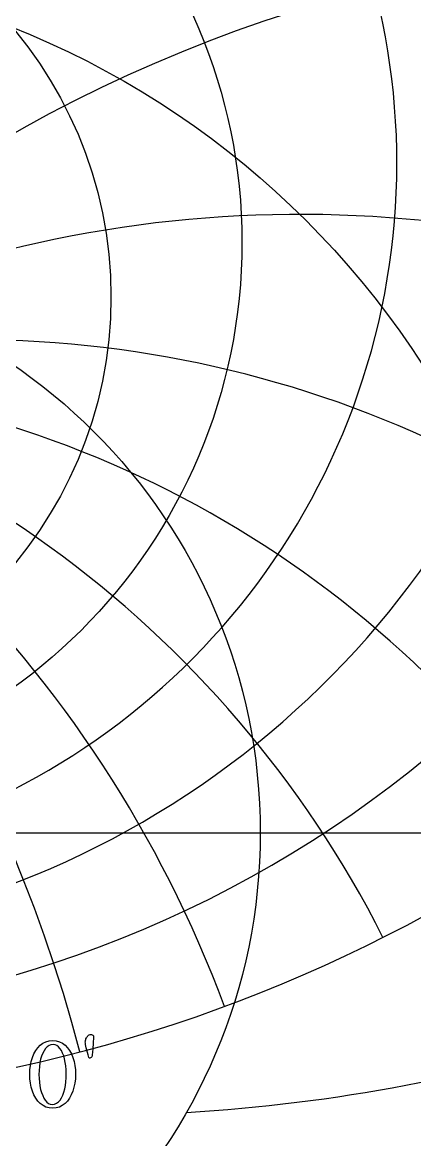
# Model space of a CAD drawing. Header units: millimetres. Extents: x -32.4 to 32.4, y -32.4 to 33.4.
# Drawn here: x 7.94 to 17.39, y -7.4 to 19.53 of the extents above; entities that cross this region are included whole.
import ezdxf

# ---------------------------------------------------------------- set-up
doc = ezdxf.new("R2010")
doc.units = ezdxf.units.MM
for name, color, linetype in [('ENGRAVE', 7, 'Continuous'), ('ENGRAVE_FINE', 8, 'Continuous'), ('TEXT', 5, 'Continuous')]:
    doc.layers.add(name, color=color, linetype=linetype)

msp = doc.modelspace()

# ---------------------------------------------------------------- linework, layer by layer
at = {"layer": 'ENGRAVE'}
msp.add_lwpolyline([(-31.9, 0), (31.9, 0)], dxfattribs=at)
for centre, radius in [((0, 0), 31.9), ((0, 14.2317), 13.2287), ((0, 12.9152), 10.0734), ((0, 0), 20.8814), ((0, 0), 13.6687)]:
    msp.add_circle(centre, radius, dxfattribs=at)
for centre, radius, start, end in [((0, 16.1373), 16.9577, 120.8977, 59.1023), ((0, 18.9436), 21.6001, 166.41795, 13.58205), ((0, 23.2536), 27.7874, 193.20712, 346.79288), ((0, -14.3514), 25.3376, 34.5, 145.5), ((0, -14.3514), 25.3376, 34.5, 145.5), ((0, 30.3826), 36.8665, 214.36875, 325.63125), ((9.3916, 35.0498), 41.8656, 273.42248, 302.52125)]:
    msp.add_arc(centre, radius, start, end, dxfattribs=at)
at = {"layer": 'ENGRAVE_FINE'}
for centre, radius, start, end in [((43.8861, -14.3514), 50.6753, 123.78617, 170.48784), ((43.8861, -14.3514), 50.6753, 123.78617, 170.48784), ((-25.3376, -14.3514), 35.8328, 14.65792, 87.25322), ((-25.3376, -14.3514), 35.8328, 14.65792, 87.25322), ((25.3376, -14.3514), 35.8328, 92.74678, 165.34208), ((25.3376, -14.3514), 35.8328, 92.74678, 165.34208), ((-14.6287, -14.3514), 29.2574, 20.32714, 122.01034), ((-14.6287, -14.3514), 29.2574, 20.32714, 122.01034), ((14.6287, -14.3514), 29.2574, 57.98966, 159.67286), ((14.6287, -14.3514), 29.2574, 57.98966, 159.67286), ((-6.7892, -14.3514), 26.2314, 26.80301, 135.93736), ((-6.7892, -14.3514), 26.2314, 26.80301, 135.93736), ((6.7892, -14.3514), 26.2314, 44.06264, 153.19699), ((6.7892, -14.3514), 26.2314, 44.06264, 153.19699), ((0, 66.8595), 77.157, 245.733951, 294.266049)]:
    msp.add_arc(centre, radius, start, end, dxfattribs=at)
at = {"layer": 'TEXT'}
for points in [[(8.6698, -5.0112), (8.7557, -5.0182), (8.8346, -5.039), (8.9066, -5.0738), (8.9716, -5.1226), (9.0294, -5.1829), (9.0797, -5.2524), (9.1226, -5.3312), (9.1581, -5.4192), (9.1859, -5.514), (9.2057, -5.6131), (9.2176, -5.7167), (9.2215, -5.8246), (9.2175, -5.9325), (9.2054, -6.036), (9.1851, -6.1352), (9.1568, -6.2299), (9.1208, -6.318), (9.0775, -6.397), (9.0269, -6.467), (8.969, -6.5278), (8.9042, -6.5771), (8.8327, -6.6123), (8.7546, -6.6335), (8.6698, -6.6405), (8.5872, -6.6335), (8.5105, -6.6123), (8.4396, -6.5771), (8.3745, -6.5278), (8.316, -6.467), (8.2647, -6.397), (8.2208, -6.318), (8.1841, -6.2299), (8.1552, -6.1352), (8.1346, -6.036), (8.1222, -5.9325), (8.1181, -5.8246), (8.1221, -5.7167), (8.1343, -5.6131), (8.1545, -5.514), (8.1828, -5.4192), (8.2189, -5.3312), (8.2625, -5.2524), (8.3135, -5.1829), (8.3719, -5.1226), (8.4372, -5.0738), (8.5086, -5.039), (8.5861, -5.0182), (8.6698, -5.0112)], [(8.6828, -5.1044), (8.6315, -5.1105), (8.584, -5.1287), (8.5402, -5.1591), (8.5001, -5.2016), (8.4641, -5.2543), (8.4325, -5.3152), (8.4052, -5.3844), (8.3823, -5.4619), (8.3642, -5.5458), (8.3512, -5.6342), (8.3434, -5.7271), (8.3408, -5.8246), (8.3434, -5.921), (8.3512, -6.0133), (8.3642, -6.1016), (8.3823, -6.1859), (8.4049, -6.264), (8.4312, -6.3339), (8.4612, -6.3955), (8.495, -6.4488), (8.532, -6.4919), (8.5717, -6.5226), (8.6142, -6.5411), (8.6594, -6.5473), (8.714, -6.5409), (8.7637, -6.522), (8.8086, -6.4904), (8.8485, -6.4462), (8.8838, -6.3915), (8.9143, -6.3284), (8.9401, -6.2568), (8.9612, -6.1768), (8.9777, -6.0909), (8.9894, -6.0013), (8.9964, -5.9083), (8.9988, -5.8116), (8.9963, -5.7144), (8.9887, -5.6222), (8.9762, -5.535), (8.9586, -5.4528), (8.9366, -5.3772), (8.9107, -5.3097), (8.8809, -5.2503), (8.8472, -5.199), (8.8103, -5.1576), (8.7705, -5.1281), (8.728, -5.1104), (8.6828, -5.1044)], [(9.5894, -4.8635), (9.608, -4.8656), (9.625, -4.872), (9.6404, -4.8825), (9.6541, -4.8972), (9.654, -4.9124), (9.6535, -4.9319), (9.6527, -4.9557), (9.6515, -4.984), (9.6501, -5.0153), (9.6483, -5.0484), (9.6462, -5.0833), (9.6438, -5.12), (9.6411, -5.1574), (9.6383, -5.1945), (9.6353, -5.2312), (9.6321, -5.2676), (9.629, -5.3024), (9.626, -5.3343), (9.6231, -5.3633), (9.6205, -5.3894), (9.6124, -5.403), (9.601, -5.4153), (9.5865, -5.4263), (9.5687, -5.436), (9.5614, -5.435), (9.5551, -5.4321), (9.5497, -5.4273), (9.5453, -5.4205), (9.5257, -5.3545), (9.5084, -5.2939), (9.4934, -5.2386), (9.4806, -5.1886), (9.4704, -5.144), (9.4631, -5.1048), (9.4587, -5.0709), (9.4573, -5.0423), (9.4583, -5.0238), (9.4615, -5.0047), (9.4667, -4.985), (9.4741, -4.9646), (9.4833, -4.9446), (9.4942, -4.926), (9.5066, -4.909), (9.5207, -4.8933), (9.5362, -4.8803), (9.5528, -4.871), (9.5705, -4.8654), (9.5894, -4.8635)]]:
    msp.add_lwpolyline(points, close=True, dxfattribs=at)

doc.saveas('drawing.dxf')
